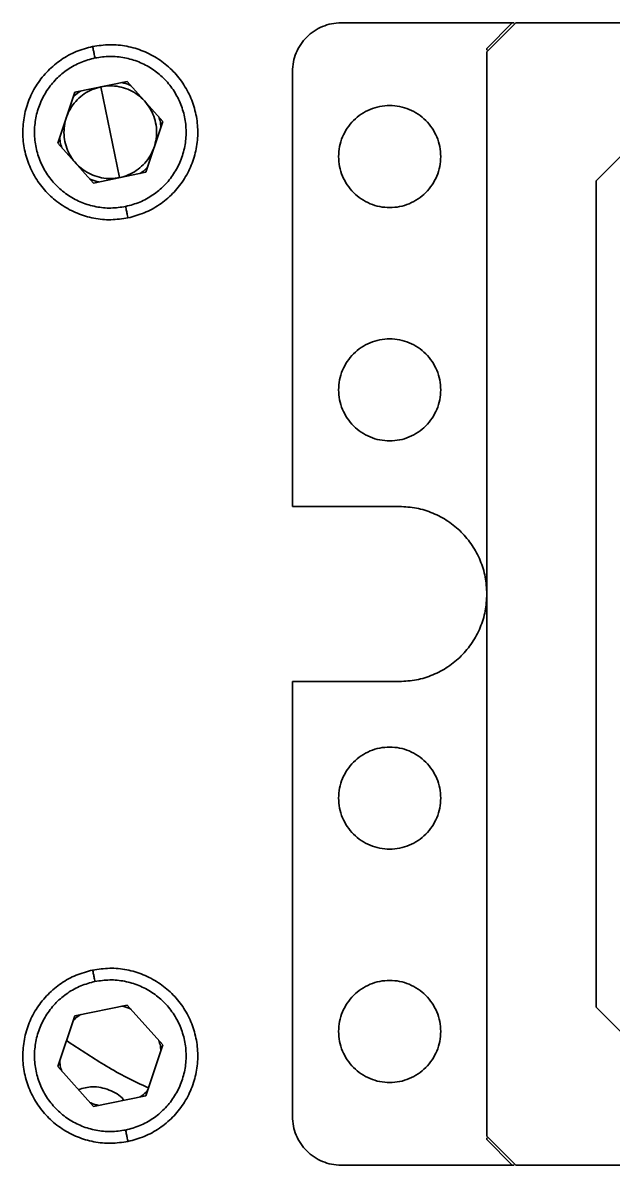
# Model space of a CAD drawing. Header units: millimetres. Extents: x -1052 to 3351, y 0 to 2015.
# Drawn here: x -367.079 to -365.281, y 1681.782 to 1685.258 of the extents above; entities that cross this region are included whole.
import ezdxf

# ---------------------------------------------------------------- set-up
doc = ezdxf.new("R2010")
doc.units = ezdxf.units.MM

msp = doc.modelspace()

# ---------------------------------------------------------------- linework, layer by layer
at = {"color": 7, "linetype": 'Continuous', "lineweight": 35}
for p, q in [((-366.1098, 1685.258), (-365.5884, 1685.258)), ((-366.1098, 1685.258), (-365.5884, 1685.258)), ((-365.5776, 1685.258), (-365.666, 1685.1696)), ((-365.666, 1685.1803), (-365.5884, 1685.258)), ((-365.5776, 1685.258), (-365.666, 1685.1696)), ((-365.666, 1685.1803), (-365.5884, 1685.258)), ((-365.5884, 1685.258), (-365.5828, 1685.258)), ((-365.5884, 1685.258), (-365.5828, 1685.258)), ((-362.2783, 1685.258), (-365.5776, 1685.258)), ((-362.2783, 1685.258), (-365.5776, 1685.258)), ((-365.666, 1685.1748), (-365.666, 1685.1803)), ((-365.666, 1685.1748), (-365.666, 1685.1803)), ((-365.666, 1685.1696), (-365.666, 1681.8703)), ((-365.666, 1685.1696), (-365.666, 1681.8703)), ((-366.9206, 1685.0468), (-366.7611, 1685.0797)), ((-366.9206, 1685.0468), (-366.7611, 1685.0797)), ((-366.7611, 1685.0797), (-366.6529, 1684.958)), ((-366.7611, 1685.0797), (-366.6529, 1684.958)), ((-366.2577, 1683.7862), (-366.2577, 1685.11)), ((-366.2577, 1683.7862), (-366.2577, 1685.11)), ((-366.9718, 1684.8923), (-366.9206, 1685.0468)), ((-366.9718, 1684.8923), (-366.9206, 1685.0468)), ((-366.8409, 1685.0632), (-366.8124, 1684.9251)), ((-366.8409, 1685.0632), (-366.8124, 1684.9251)), ((-366.6529, 1684.958), (-366.7042, 1684.8035)), ((-366.6529, 1684.958), (-366.7042, 1684.8035)), ((-366.8124, 1684.9251), (-366.7839, 1684.7871)), ((-366.8124, 1684.9251), (-366.7839, 1684.7871)), ((-365.1853, 1684.9251), (-365.3332, 1684.7772)), ((-365.1853, 1684.9251), (-365.3332, 1684.7772)), ((-366.8636, 1684.7706), (-366.9718, 1684.8923)), ((-366.8636, 1684.7706), (-366.9718, 1684.8923)), ((-366.7042, 1684.8035), (-366.8636, 1684.7706)), ((-366.7042, 1684.8035), (-366.8636, 1684.7706)), ((-365.3332, 1684.7772), (-365.3332, 1682.2626)), ((-365.3332, 1684.7772), (-365.3332, 1682.2626)), ((-365.9323, 1683.7862), (-366.2577, 1683.7862)), ((-365.9323, 1683.7862), (-366.2577, 1683.7862)), ((-366.2577, 1683.2537), (-365.9323, 1683.2537)), ((-366.2577, 1681.9298), (-366.2577, 1683.2537)), ((-366.2577, 1683.2537), (-365.9323, 1683.2537)), ((-366.2577, 1681.9298), (-366.2577, 1683.2537)), ((-366.9206, 1682.2364), (-366.7611, 1682.2692)), ((-366.9206, 1682.2364), (-366.7611, 1682.2692)), ((-366.7611, 1682.2692), (-366.6529, 1682.1476)), ((-366.7611, 1682.2692), (-366.6529, 1682.1476)), ((-365.3332, 1682.2626), (-365.1853, 1682.1147)), ((-365.3332, 1682.2626), (-365.1853, 1682.1147)), ((-366.9718, 1682.0818), (-366.9206, 1682.2364)), ((-366.9718, 1682.0818), (-366.9206, 1682.2364)), ((-366.6529, 1682.1476), (-366.7042, 1681.9931)), ((-366.6529, 1682.1476), (-366.7042, 1681.9931)), ((-366.8636, 1681.9602), (-366.9718, 1682.0818)), ((-366.8636, 1681.9602), (-366.9718, 1682.0818)), ((-366.7042, 1681.9931), (-366.8636, 1681.9602)), ((-366.7042, 1681.9931), (-366.8636, 1681.9602)), ((-365.666, 1681.8703), (-365.5776, 1681.7819)), ((-365.666, 1681.8703), (-365.5776, 1681.7819)), ((-365.666, 1681.8595), (-365.666, 1681.8651)), ((-365.666, 1681.8595), (-365.666, 1681.8651)), ((-365.5884, 1681.7819), (-365.666, 1681.8595)), ((-365.5884, 1681.7819), (-365.666, 1681.8595)), ((-365.5884, 1681.7819), (-366.1098, 1681.7819)), ((-365.5884, 1681.7819), (-366.1098, 1681.7819)), ((-365.5828, 1681.7819), (-365.5884, 1681.7819)), ((-365.5828, 1681.7819), (-365.5884, 1681.7819)), ((-365.5776, 1681.7819), (-362.2783, 1681.7819)), ((-365.5776, 1681.7819), (-362.2783, 1681.7819))]:
    msp.add_line(p, q, dxfattribs=at)
for points, knots in [([(-366.2577, 1685.11), (-366.2571, 1685.1197), (-366.256, 1685.1391), (-366.2472, 1685.167), (-366.2336, 1685.1928), (-366.215, 1685.2153), (-366.1925, 1685.2338), (-366.1667, 1685.2475), (-366.1388, 1685.2563), (-366.1194, 1685.2574), (-366.1098, 1685.258)], [0, 0, 0, 0, 1.962433, 3.92488, 5.887326, 7.849742, 9.8122, 11.774619, 13.737075, 15.699535, 15.699535, 15.699535, 15.699535]), ([(-366.2577, 1685.11), (-366.2571, 1685.1197), (-366.256, 1685.1391), (-366.2472, 1685.167), (-366.2336, 1685.1928), (-366.215, 1685.2153), (-366.1925, 1685.2338), (-366.1667, 1685.2475), (-366.1388, 1685.2563), (-366.1194, 1685.2574), (-366.1098, 1685.258)], [0, 0, 0, 0, 1.962433, 3.92488, 5.887326, 7.849742, 9.8122, 11.774619, 13.737075, 15.699535, 15.699535, 15.699535, 15.699535]), ([(-366.8662, 1685.1859), (-366.883, 1685.1814), (-366.9168, 1685.1724), (-366.9628, 1685.1468), (-367.0032, 1685.1133), (-367.0362, 1685.0724), (-367.0607, 1685.0259), (-367.0756, 1684.9756), (-367.0803, 1684.9233), (-367.0748, 1684.871), (-367.0592, 1684.8208), (-367.0341, 1684.7747), (-367.0005, 1684.7343), (-366.9597, 1684.7013), (-366.9132, 1684.6768), (-366.8628, 1684.6621), (-366.8104, 1684.6567), (-366.7759, 1684.6618), (-366.7586, 1684.6644)], [0, 0, 0, 0, 3.532624, 7.065253, 10.597916, 14.130546, 17.663174, 21.195818, 24.728454, 28.261076, 31.793708, 35.326337, 38.858958, 42.391584, 45.924238, 49.456845, 52.989482, 56.522129, 56.522129, 56.522129, 56.522129]), ([(-366.8662, 1685.1859), (-366.883, 1685.1814), (-366.9168, 1685.1724), (-366.9628, 1685.1468), (-367.0032, 1685.1133), (-367.0362, 1685.0724), (-367.0607, 1685.0259), (-367.0756, 1684.9756), (-367.0803, 1684.9233), (-367.0748, 1684.871), (-367.0592, 1684.8208), (-367.0341, 1684.7747), (-367.0005, 1684.7343), (-366.9597, 1684.7013), (-366.9132, 1684.6768), (-366.8628, 1684.6621), (-366.8104, 1684.6567), (-366.7759, 1684.6618), (-366.7586, 1684.6644)], [0, 0, 0, 0, 3.532624, 7.065253, 10.597916, 14.130546, 17.663174, 21.195818, 24.728454, 28.261076, 31.793708, 35.326337, 38.858958, 42.391584, 45.924238, 49.456845, 52.989482, 56.522129, 56.522129, 56.522129, 56.522129]), ([(-366.7586, 1684.6644), (-366.7417, 1684.6689), (-366.708, 1684.6779), (-366.662, 1684.7035), (-366.6216, 1684.737), (-366.5885, 1684.7779), (-366.5641, 1684.8244), (-366.5492, 1684.8747), (-366.5444, 1684.927), (-366.5499, 1684.9793), (-366.5655, 1685.0294), (-366.5906, 1685.0756), (-366.6242, 1685.116), (-366.6651, 1685.149), (-366.7116, 1685.1735), (-366.7619, 1685.1882), (-366.8144, 1685.1936), (-366.8489, 1685.1885), (-366.8662, 1685.1859)], [0, 0, 0, 0, 3.532632, 7.065262, 10.597925, 14.130532, 17.663159, 21.195787, 24.728429, 28.26105, 31.793711, 35.32634, 38.858961, 42.391614, 45.924229, 49.456885, 52.989525, 56.522116, 56.522116, 56.522116, 56.522116]), ([(-366.7586, 1684.6644), (-366.7417, 1684.6689), (-366.708, 1684.6779), (-366.662, 1684.7035), (-366.6216, 1684.737), (-366.5885, 1684.7779), (-366.5641, 1684.8244), (-366.5492, 1684.8747), (-366.5444, 1684.927), (-366.5499, 1684.9793), (-366.5655, 1685.0294), (-366.5906, 1685.0756), (-366.6242, 1685.116), (-366.6651, 1685.149), (-366.7116, 1685.1735), (-366.7619, 1685.1882), (-366.8144, 1685.1936), (-366.8489, 1685.1885), (-366.8662, 1685.1859)], [0, 0, 0, 0, 3.532632, 7.065262, 10.597925, 14.130532, 17.663159, 21.195787, 24.728429, 28.26105, 31.793711, 35.32634, 38.858961, 42.391614, 45.924229, 49.456885, 52.989525, 56.522116, 56.522116, 56.522116, 56.522116]), ([(-366.8662, 1685.1859), (-366.8661, 1685.1854), (-366.8658, 1685.1843), (-366.8642, 1685.1763), (-366.8618, 1685.1648), (-366.8599, 1685.1557), (-366.859, 1685.1511)], [0, 0, 0, 0, 0.599964, 1.199993, 1.8, 2.400001, 2.400001, 2.400001, 2.400001]), ([(-366.8662, 1685.1859), (-366.8661, 1685.1854), (-366.8658, 1685.1843), (-366.8642, 1685.1763), (-366.8618, 1685.1648), (-366.8599, 1685.1557), (-366.859, 1685.1511)], [0, 0, 0, 0, 0.599964, 1.199993, 1.8, 2.400001, 2.400001, 2.400001, 2.400001]), ([(-366.7658, 1684.6992), (-366.7807, 1684.6969), (-366.8107, 1684.6925), (-366.8561, 1684.6972), (-366.8997, 1684.7099), (-366.94, 1684.7311), (-366.9754, 1684.7598), (-367.0046, 1684.7948), (-367.0263, 1684.8348), (-367.0398, 1684.8782), (-367.0446, 1684.9235), (-367.0405, 1684.9688), (-367.0276, 1685.0125), (-367.0064, 1685.0528), (-366.9778, 1685.0882), (-366.9427, 1685.1172), (-366.9029, 1685.1395), (-366.8736, 1685.1472), (-366.859, 1685.1511)], [0, 0, 0, 0, 3.061614, 6.123215, 9.184831, 12.246443, 15.308037, 18.369666, 21.431297, 24.492912, 27.554529, 30.616133, 33.677741, 36.739366, 39.800984, 42.862589, 45.924233, 48.985848, 48.985848, 48.985848, 48.985848]), ([(-366.7658, 1684.6992), (-366.7807, 1684.6969), (-366.8107, 1684.6925), (-366.8561, 1684.6972), (-366.8997, 1684.7099), (-366.94, 1684.7311), (-366.9754, 1684.7598), (-367.0046, 1684.7948), (-367.0263, 1684.8348), (-367.0398, 1684.8782), (-367.0446, 1684.9235), (-367.0405, 1684.9688), (-367.0276, 1685.0125), (-367.0064, 1685.0528), (-366.9778, 1685.0882), (-366.9427, 1685.1172), (-366.9029, 1685.1395), (-366.8736, 1685.1472), (-366.859, 1685.1511)], [0, 0, 0, 0, 3.061614, 6.123215, 9.184831, 12.246443, 15.308037, 18.369666, 21.431297, 24.492912, 27.554529, 30.616133, 33.677741, 36.739366, 39.800984, 42.862589, 45.924233, 48.985848, 48.985848, 48.985848, 48.985848]), ([(-366.859, 1685.1511), (-366.844, 1685.1534), (-366.8141, 1685.1578), (-366.7687, 1685.1531), (-366.725, 1685.1404), (-366.6847, 1685.1191), (-366.6493, 1685.0905), (-366.6202, 1685.0555), (-366.5985, 1685.0155), (-366.5849, 1684.9721), (-366.5801, 1684.9268), (-366.5843, 1684.8815), (-366.5972, 1684.8378), (-366.6184, 1684.7975), (-366.647, 1684.7621), (-366.682, 1684.7331), (-366.7219, 1684.7108), (-366.7511, 1684.703), (-366.7658, 1684.6992)], [0, 0, 0, 0, 3.061614, 6.123212, 9.184829, 12.246454, 15.308049, 18.369677, 21.431282, 24.492897, 27.554508, 30.616136, 33.677744, 36.739369, 39.800964, 42.862615, 45.92422, 48.985835, 48.985835, 48.985835, 48.985835]), ([(-366.859, 1685.1511), (-366.844, 1685.1534), (-366.8141, 1685.1578), (-366.7687, 1685.1531), (-366.725, 1685.1404), (-366.6847, 1685.1191), (-366.6493, 1685.0905), (-366.6202, 1685.0555), (-366.5985, 1685.0155), (-366.5849, 1684.9721), (-366.5801, 1684.9268), (-366.5843, 1684.8815), (-366.5972, 1684.8378), (-366.6184, 1684.7975), (-366.647, 1684.7621), (-366.682, 1684.7331), (-366.7219, 1684.7108), (-366.7511, 1684.703), (-366.7658, 1684.6992)], [0, 0, 0, 0, 3.061614, 6.123212, 9.184829, 12.246454, 15.308049, 18.369677, 21.431282, 24.492897, 27.554508, 30.616136, 33.677744, 36.739369, 39.800964, 42.862615, 45.92422, 48.985835, 48.985835, 48.985835, 48.985835]), ([(-366.7839, 1684.7871), (-366.793, 1684.7857), (-366.8113, 1684.783), (-366.8391, 1684.7858), (-366.8658, 1684.7936), (-366.8904, 1684.8066), (-366.912, 1684.8241), (-366.9298, 1684.8455), (-366.9431, 1684.8699), (-366.9514, 1684.8965), (-366.9543, 1684.9241), (-366.9518, 1684.9518), (-366.9439, 1684.9785), (-366.9309, 1685.0031), (-366.9134, 1685.0248), (-366.892, 1685.0425), (-366.8677, 1685.0561), (-366.8498, 1685.0609), (-366.8409, 1685.0632)], [0, 0, 0, 0, 1.87082, 3.741609, 5.612482, 7.483267, 9.354121, 11.22495, 13.095749, 14.966598, 16.837415, 18.708231, 20.579055, 22.449853, 24.320683, 26.191531, 28.062345, 29.933204, 29.933204, 29.933204, 29.933204]), ([(-366.7839, 1684.7871), (-366.793, 1684.7857), (-366.8113, 1684.783), (-366.8391, 1684.7858), (-366.8658, 1684.7936), (-366.8904, 1684.8066), (-366.912, 1684.8241), (-366.9298, 1684.8455), (-366.9431, 1684.8699), (-366.9514, 1684.8965), (-366.9543, 1684.9241), (-366.9518, 1684.9518), (-366.9439, 1684.9785), (-366.9309, 1685.0031), (-366.9134, 1685.0248), (-366.892, 1685.0425), (-366.8677, 1685.0561), (-366.8498, 1685.0609), (-366.8409, 1685.0632)], [0, 0, 0, 0, 1.87082, 3.741609, 5.612482, 7.483267, 9.354121, 11.22495, 13.095749, 14.966598, 16.837415, 18.708231, 20.579055, 22.449853, 24.320683, 26.191531, 28.062345, 29.933204, 29.933204, 29.933204, 29.933204]), ([(-366.9035, 1685.0503), (-366.9102, 1685.0457), (-366.9185, 1685.0398), (-366.9248, 1685.0318), (-366.9261, 1685.0302)], [0, 0, 0, 0, 1.638249, 2.052503, 2.052503, 2.052503, 2.052503]), ([(-366.9035, 1685.0503), (-366.9102, 1685.0457), (-366.9185, 1685.0398), (-366.9248, 1685.0318), (-366.9261, 1685.0302)], [0, 0, 0, 0, 1.638249, 2.052503, 2.052503, 2.052503, 2.052503]), ([(-366.8409, 1685.0632), (-366.8317, 1685.0646), (-366.8134, 1685.0673), (-366.7857, 1685.0645), (-366.759, 1685.0567), (-366.7344, 1685.0437), (-366.7127, 1685.0262), (-366.6949, 1685.0048), (-366.6817, 1684.9804), (-366.6734, 1684.9538), (-366.6705, 1684.9262), (-366.673, 1684.8984), (-366.6809, 1684.8718), (-366.6938, 1684.8471), (-366.7113, 1684.8255), (-366.7327, 1684.8078), (-366.7571, 1684.7942), (-366.775, 1684.7894), (-366.7839, 1684.7871)], [0, 0, 0, 0, 1.870823, 3.741615, 5.612422, 7.483274, 9.354081, 11.224926, 13.095751, 14.966553, 16.837377, 18.708198, 20.579034, 22.44986, 24.32069, 26.191473, 28.062339, 29.93315, 29.93315, 29.93315, 29.93315]), ([(-366.8409, 1685.0632), (-366.8317, 1685.0646), (-366.8134, 1685.0673), (-366.7857, 1685.0645), (-366.759, 1685.0567), (-366.7344, 1685.0437), (-366.7127, 1685.0262), (-366.6949, 1685.0048), (-366.6817, 1684.9804), (-366.6734, 1684.9538), (-366.6705, 1684.9262), (-366.673, 1684.8984), (-366.6809, 1684.8718), (-366.6938, 1684.8471), (-366.7113, 1684.8255), (-366.7327, 1684.8078), (-366.7571, 1684.7942), (-366.775, 1684.7894), (-366.7839, 1684.7871)], [0, 0, 0, 0, 1.870823, 3.741615, 5.612422, 7.483274, 9.354081, 11.224926, 13.095751, 14.966553, 16.837377, 18.708198, 20.579034, 22.44986, 24.32069, 26.191473, 28.062339, 29.93315, 29.93315, 29.93315, 29.93315]), ([(-366.7498, 1685.067), (-366.7509, 1685.0675), (-366.7595, 1685.0723), (-366.7693, 1685.0744), (-366.7779, 1685.0762)], [0, 0, 0, 0, 0.239684, 2.009114, 2.009114, 2.009114, 2.009114]), ([(-366.7498, 1685.067), (-366.7509, 1685.0675), (-366.7595, 1685.0723), (-366.7693, 1685.0744), (-366.7779, 1685.0762)], [0, 0, 0, 0, 0.239684, 2.009114, 2.009114, 2.009114, 2.009114]), ([(-365.8065, 1684.8512), (-365.8071, 1684.8614), (-365.8083, 1684.8817), (-365.8175, 1684.911), (-365.8319, 1684.938), (-365.8513, 1684.9617), (-365.875, 1684.9812), (-365.902, 1684.9956), (-365.9314, 1685.0045), (-365.9618, 1685.0075), (-365.9923, 1685.0045), (-366.0217, 1684.9956), (-366.0487, 1684.9812), (-366.0724, 1684.9617), (-366.0918, 1684.938), (-366.1062, 1684.911), (-366.1154, 1684.8817), (-366.1166, 1684.8614), (-366.1172, 1684.8512)], [0, 0, 0, 0, 2.060718, 4.121408, 6.182091, 8.242809, 10.303527, 12.364236, 14.424907, 16.485654, 18.546342, 20.60707, 22.667727, 24.728445, 26.789162, 28.849846, 30.910553, 32.971265, 32.971265, 32.971265, 32.971265]), ([(-365.8065, 1684.8512), (-365.8071, 1684.8614), (-365.8083, 1684.8817), (-365.8175, 1684.911), (-365.8319, 1684.938), (-365.8513, 1684.9617), (-365.875, 1684.9812), (-365.902, 1684.9956), (-365.9314, 1685.0045), (-365.9618, 1685.0075), (-365.9923, 1685.0045), (-366.0217, 1684.9956), (-366.0487, 1684.9812), (-366.0724, 1684.9617), (-366.0918, 1684.938), (-366.1062, 1684.911), (-366.1154, 1684.8817), (-366.1166, 1684.8614), (-366.1172, 1684.8512)], [0, 0, 0, 0, 2.060718, 4.121408, 6.182091, 8.242809, 10.303527, 12.364236, 14.424907, 16.485654, 18.546342, 20.60707, 22.667727, 24.728445, 26.789162, 28.849846, 30.910553, 32.971265, 32.971265, 32.971265, 32.971265]), ([(-366.6586, 1684.9409), (-366.6589, 1684.9458), (-366.6594, 1684.9563), (-366.663, 1684.9662), (-366.6649, 1684.9715)], [0, 0, 0, 0, 0.990917, 2.128852, 2.128852, 2.128852, 2.128852]), ([(-366.6586, 1684.9409), (-366.6589, 1684.9458), (-366.6594, 1684.9563), (-366.663, 1684.9662), (-366.6649, 1684.9715)], [0, 0, 0, 0, 0.990917, 2.128852, 2.128852, 2.128852, 2.128852]), ([(-366.9661, 1684.9094), (-366.9659, 1684.9045), (-366.9653, 1684.894), (-366.9617, 1684.8841), (-366.9598, 1684.8788)], [0, 0, 0, 0, 0.990882, 2.128864, 2.128864, 2.128864, 2.128864]), ([(-366.9661, 1684.9094), (-366.9659, 1684.9045), (-366.9653, 1684.894), (-366.9617, 1684.8841), (-366.9598, 1684.8788)], [0, 0, 0, 0, 0.990882, 2.128864, 2.128864, 2.128864, 2.128864]), ([(-366.1172, 1684.8512), (-366.1166, 1684.841), (-366.1154, 1684.8207), (-366.1062, 1684.7914), (-366.0918, 1684.7643), (-366.0724, 1684.7407), (-366.0487, 1684.7212), (-366.0217, 1684.7068), (-365.9923, 1684.6979), (-365.9618, 1684.6949), (-365.9314, 1684.6979), (-365.902, 1684.7068), (-365.875, 1684.7212), (-365.8513, 1684.7407), (-365.8319, 1684.7643), (-365.8175, 1684.7914), (-365.8083, 1684.8207), (-365.8071, 1684.841), (-365.8065, 1684.8512)], [0, 0, 0, 0, 2.060682, 4.121418, 6.182102, 8.242819, 10.303537, 12.364194, 14.424922, 16.48561, 18.546357, 20.607028, 22.667737, 24.728455, 26.789173, 28.849856, 30.910575, 32.971263, 32.971263, 32.971263, 32.971263]), ([(-366.1172, 1684.8512), (-366.1166, 1684.841), (-366.1154, 1684.8207), (-366.1062, 1684.7914), (-366.0918, 1684.7643), (-366.0724, 1684.7407), (-366.0487, 1684.7212), (-366.0217, 1684.7068), (-365.9923, 1684.6979), (-365.9618, 1684.6949), (-365.9314, 1684.6979), (-365.902, 1684.7068), (-365.875, 1684.7212), (-365.8513, 1684.7407), (-365.8319, 1684.7643), (-365.8175, 1684.7914), (-365.8083, 1684.8207), (-365.8071, 1684.841), (-365.8065, 1684.8512)], [0, 0, 0, 0, 2.060682, 4.121418, 6.182102, 8.242819, 10.303537, 12.364194, 14.424922, 16.48561, 18.546357, 20.607028, 22.667737, 24.728455, 26.789173, 28.849856, 30.910575, 32.971263, 32.971263, 32.971263, 32.971263]), ([(-366.7213, 1684.8), (-366.7146, 1684.8046), (-366.7062, 1684.8105), (-366.6999, 1684.8184), (-366.6987, 1684.8201)], [0, 0, 0, 0, 1.638297, 2.052574, 2.052574, 2.052574, 2.052574]), ([(-366.7213, 1684.8), (-366.7146, 1684.8046), (-366.7062, 1684.8105), (-366.6999, 1684.8184), (-366.6987, 1684.8201)], [0, 0, 0, 0, 1.638297, 2.052574, 2.052574, 2.052574, 2.052574]), ([(-366.8749, 1684.7833), (-366.8739, 1684.7828), (-366.8652, 1684.778), (-366.8554, 1684.7759), (-366.8468, 1684.7741)], [0, 0, 0, 0, 0.239669, 2.009104, 2.009104, 2.009104, 2.009104]), ([(-366.8749, 1684.7833), (-366.8739, 1684.7828), (-366.8652, 1684.778), (-366.8554, 1684.7759), (-366.8468, 1684.7741)], [0, 0, 0, 0, 0.239669, 2.009104, 2.009104, 2.009104, 2.009104]), ([(-366.7658, 1684.6992), (-366.7648, 1684.6946), (-366.7629, 1684.6855), (-366.7606, 1684.674), (-366.7589, 1684.666), (-366.7587, 1684.6649), (-366.7586, 1684.6644)], [0, 0, 0, 0, 0.600005, 1.199993, 1.80003, 2.400001, 2.400001, 2.400001, 2.400001]), ([(-366.7658, 1684.6992), (-366.7648, 1684.6946), (-366.7629, 1684.6855), (-366.7606, 1684.674), (-366.7589, 1684.666), (-366.7587, 1684.6649), (-366.7586, 1684.6644)], [0, 0, 0, 0, 0.600005, 1.199993, 1.80003, 2.400001, 2.400001, 2.400001, 2.400001]), ([(-365.8065, 1684.1412), (-365.8071, 1684.1513), (-365.8083, 1684.1717), (-365.8175, 1684.201), (-365.8319, 1684.228), (-365.8513, 1684.2517), (-365.875, 1684.2712), (-365.902, 1684.2856), (-365.9314, 1684.2945), (-365.9618, 1684.2975), (-365.9923, 1684.2945), (-366.0217, 1684.2856), (-366.0487, 1684.2712), (-366.0724, 1684.2517), (-366.0918, 1684.228), (-366.1062, 1684.201), (-366.1154, 1684.1717), (-366.1166, 1684.1513), (-366.1172, 1684.1412)], [0, 0, 0, 0, 2.060718, 4.121408, 6.182118, 8.242812, 10.30353, 12.36424, 14.42491, 16.485657, 18.546345, 20.607073, 22.66773, 24.728448, 26.789143, 28.849852, 30.91056, 32.971272, 32.971272, 32.971272, 32.971272]), ([(-365.8065, 1684.1412), (-365.8071, 1684.1513), (-365.8083, 1684.1717), (-365.8175, 1684.201), (-365.8319, 1684.228), (-365.8513, 1684.2517), (-365.875, 1684.2712), (-365.902, 1684.2856), (-365.9314, 1684.2945), (-365.9618, 1684.2975), (-365.9923, 1684.2945), (-366.0217, 1684.2856), (-366.0487, 1684.2712), (-366.0724, 1684.2517), (-366.0918, 1684.228), (-366.1062, 1684.201), (-366.1154, 1684.1717), (-366.1166, 1684.1513), (-366.1172, 1684.1412)], [0, 0, 0, 0, 2.060718, 4.121408, 6.182118, 8.242812, 10.30353, 12.36424, 14.42491, 16.485657, 18.546345, 20.607073, 22.66773, 24.728448, 26.789143, 28.849852, 30.91056, 32.971272, 32.971272, 32.971272, 32.971272]), ([(-366.1172, 1684.1412), (-366.1166, 1684.131), (-366.1154, 1684.1107), (-366.1062, 1684.0814), (-366.0918, 1684.0543), (-366.0724, 1684.0306), (-366.0487, 1684.0112), (-366.0217, 1683.9968), (-365.9923, 1683.9879), (-365.9618, 1683.9849), (-365.9314, 1683.9879), (-365.902, 1683.9968), (-365.875, 1684.0112), (-365.8513, 1684.0306), (-365.8319, 1684.0543), (-365.8175, 1684.0814), (-365.8083, 1684.1107), (-365.8071, 1684.131), (-365.8065, 1684.1412)], [0, 0, 0, 0, 2.060682, 4.12139, 6.182099, 8.242817, 10.303516, 12.364173, 14.424901, 16.485588, 18.546336, 20.607006, 22.667716, 24.728415, 26.789133, 28.849842, 30.910532, 32.97122, 32.97122, 32.97122, 32.97122]), ([(-366.1172, 1684.1412), (-366.1166, 1684.131), (-366.1154, 1684.1107), (-366.1062, 1684.0814), (-366.0918, 1684.0543), (-366.0724, 1684.0306), (-366.0487, 1684.0112), (-366.0217, 1683.9968), (-365.9923, 1683.9879), (-365.9618, 1683.9849), (-365.9314, 1683.9879), (-365.902, 1683.9968), (-365.875, 1684.0112), (-365.8513, 1684.0306), (-365.8319, 1684.0543), (-365.8175, 1684.0814), (-365.8083, 1684.1107), (-365.8071, 1684.131), (-365.8065, 1684.1412)], [0, 0, 0, 0, 2.060682, 4.12139, 6.182099, 8.242817, 10.303516, 12.364173, 14.424901, 16.485588, 18.546336, 20.607006, 22.667716, 24.728415, 26.789133, 28.849842, 30.910532, 32.97122, 32.97122, 32.97122, 32.97122]), ([(-365.666, 1683.5199), (-365.667, 1683.5374), (-365.669, 1683.5722), (-365.6848, 1683.6225), (-365.7094, 1683.6688), (-365.7428, 1683.7094), (-365.7834, 1683.7428), (-365.8297, 1683.7674), (-365.88, 1683.7832), (-365.9148, 1683.7852), (-365.9323, 1683.7862)], [0, 0, 0, 0, 3.532414, 7.064803, 10.597204, 14.129593, 17.662024, 21.194425, 24.726814, 28.259195, 28.259195, 28.259195, 28.259195]), ([(-365.666, 1683.5199), (-365.667, 1683.5374), (-365.669, 1683.5722), (-365.6848, 1683.6225), (-365.7094, 1683.6688), (-365.7428, 1683.7094), (-365.7834, 1683.7428), (-365.8297, 1683.7674), (-365.88, 1683.7832), (-365.9148, 1683.7852), (-365.9323, 1683.7862)], [0, 0, 0, 0, 3.532414, 7.064803, 10.597204, 14.129593, 17.662024, 21.194425, 24.726814, 28.259195, 28.259195, 28.259195, 28.259195]), ([(-365.9323, 1683.2537), (-365.9148, 1683.2547), (-365.88, 1683.2566), (-365.8297, 1683.2725), (-365.7834, 1683.2971), (-365.7428, 1683.3305), (-365.7094, 1683.371), (-365.6848, 1683.4174), (-365.669, 1683.4676), (-365.667, 1683.5025), (-365.666, 1683.5199)], [0, 0, 0, 0, 3.532382, 7.064771, 10.597172, 14.129593, 17.661981, 21.194383, 24.726786, 28.259185, 28.259185, 28.259185, 28.259185]), ([(-365.9323, 1683.2537), (-365.9148, 1683.2547), (-365.88, 1683.2566), (-365.8297, 1683.2725), (-365.7834, 1683.2971), (-365.7428, 1683.3305), (-365.7094, 1683.371), (-365.6848, 1683.4174), (-365.669, 1683.4676), (-365.667, 1683.5025), (-365.666, 1683.5199)], [0, 0, 0, 0, 3.532382, 7.064771, 10.597172, 14.129593, 17.661981, 21.194383, 24.726786, 28.259185, 28.259185, 28.259185, 28.259185]), ([(-365.8065, 1682.8987), (-365.8071, 1682.9088), (-365.8083, 1682.9292), (-365.8175, 1682.9585), (-365.8319, 1682.9855), (-365.8513, 1683.0092), (-365.875, 1683.0286), (-365.902, 1683.0431), (-365.9314, 1683.052), (-365.9618, 1683.055), (-365.9923, 1683.052), (-366.0217, 1683.0431), (-366.0487, 1683.0286), (-366.0724, 1683.0092), (-366.0918, 1682.9855), (-366.1062, 1682.9585), (-366.1154, 1682.9292), (-366.1166, 1682.9088), (-366.1172, 1682.8987)], [0, 0, 0, 0, 2.060703, 4.121393, 6.182103, 8.242809, 10.303517, 12.364227, 14.424902, 16.485648, 18.546334, 20.607066, 22.667723, 24.728431, 26.789138, 28.849847, 30.910555, 32.971252, 32.971252, 32.971252, 32.971252]), ([(-365.8065, 1682.8987), (-365.8071, 1682.9088), (-365.8083, 1682.9292), (-365.8175, 1682.9585), (-365.8319, 1682.9855), (-365.8513, 1683.0092), (-365.875, 1683.0286), (-365.902, 1683.0431), (-365.9314, 1683.052), (-365.9618, 1683.055), (-365.9923, 1683.052), (-366.0217, 1683.0431), (-366.0487, 1683.0286), (-366.0724, 1683.0092), (-366.0918, 1682.9855), (-366.1062, 1682.9585), (-366.1154, 1682.9292), (-366.1166, 1682.9088), (-366.1172, 1682.8987)], [0, 0, 0, 0, 2.060703, 4.121393, 6.182103, 8.242809, 10.303517, 12.364227, 14.424902, 16.485648, 18.546334, 20.607066, 22.667723, 24.728431, 26.789138, 28.849847, 30.910555, 32.971252, 32.971252, 32.971252, 32.971252]), ([(-366.1172, 1682.8987), (-366.1166, 1682.8885), (-366.1154, 1682.8682), (-366.1062, 1682.8388), (-366.0918, 1682.8118), (-366.0724, 1682.7881), (-366.0487, 1682.7687), (-366.0217, 1682.7543), (-365.9923, 1682.7454), (-365.9618, 1682.7424), (-365.9314, 1682.7454), (-365.902, 1682.7543), (-365.875, 1682.7687), (-365.8513, 1682.7881), (-365.8319, 1682.8118), (-365.8175, 1682.8388), (-365.8083, 1682.8682), (-365.8071, 1682.8885), (-365.8065, 1682.8987)], [0, 0, 0, 0, 2.060697, 4.121405, 6.182114, 8.24282, 10.303529, 12.364186, 14.424918, 16.485604, 18.54635, 20.607025, 22.667734, 24.728443, 26.789149, 28.849858, 30.910549, 32.971252, 32.971252, 32.971252, 32.971252]), ([(-366.1172, 1682.8987), (-366.1166, 1682.8885), (-366.1154, 1682.8682), (-366.1062, 1682.8388), (-366.0918, 1682.8118), (-366.0724, 1682.7881), (-366.0487, 1682.7687), (-366.0217, 1682.7543), (-365.9923, 1682.7454), (-365.9618, 1682.7424), (-365.9314, 1682.7454), (-365.902, 1682.7543), (-365.875, 1682.7687), (-365.8513, 1682.7881), (-365.8319, 1682.8118), (-365.8175, 1682.8388), (-365.8083, 1682.8682), (-365.8071, 1682.8885), (-365.8065, 1682.8987)], [0, 0, 0, 0, 2.060697, 4.121405, 6.182114, 8.24282, 10.303529, 12.364186, 14.424918, 16.485604, 18.54635, 20.607025, 22.667734, 24.728443, 26.789149, 28.849858, 30.910549, 32.971252, 32.971252, 32.971252, 32.971252]), ([(-366.8662, 1682.3755), (-366.883, 1682.371), (-366.9168, 1682.362), (-366.9628, 1682.3363), (-367.0032, 1682.3029), (-367.0362, 1682.262), (-367.0607, 1682.2155), (-367.0756, 1682.1651), (-367.0803, 1682.1128), (-367.0748, 1682.0606), (-367.0592, 1682.0104), (-367.0341, 1681.9643), (-367.0005, 1681.9239), (-366.9597, 1681.8909), (-366.9132, 1681.8664), (-366.8628, 1681.8516), (-366.8104, 1681.8463), (-366.7759, 1681.8514), (-366.7586, 1681.8539)], [0, 0, 0, 0, 3.532628, 7.065257, 10.59792, 14.130539, 17.663167, 21.195811, 24.728432, 28.261068, 31.793715, 35.326344, 38.858965, 42.391582, 45.924243, 49.456846, 52.989484, 56.522133, 56.522133, 56.522133, 56.522133]), ([(-366.8662, 1682.3755), (-366.883, 1682.371), (-366.9168, 1682.362), (-366.9628, 1682.3363), (-367.0032, 1682.3029), (-367.0362, 1682.262), (-367.0607, 1682.2155), (-367.0756, 1682.1651), (-367.0803, 1682.1128), (-367.0748, 1682.0606), (-367.0592, 1682.0104), (-367.0341, 1681.9643), (-367.0005, 1681.9239), (-366.9597, 1681.8909), (-366.9132, 1681.8664), (-366.8628, 1681.8516), (-366.8104, 1681.8463), (-366.7759, 1681.8514), (-366.7586, 1681.8539)], [0, 0, 0, 0, 3.532628, 7.065257, 10.59792, 14.130539, 17.663167, 21.195811, 24.728432, 28.261068, 31.793715, 35.326344, 38.858965, 42.391582, 45.924243, 49.456846, 52.989484, 56.522133, 56.522133, 56.522133, 56.522133]), ([(-366.7586, 1681.8539), (-366.7417, 1681.8584), (-366.708, 1681.8674), (-366.662, 1681.8931), (-366.6216, 1681.9265), (-366.5885, 1681.9674), (-366.5641, 1682.0139), (-366.5492, 1682.0643), (-366.5444, 1682.1166), (-366.5499, 1682.1688), (-366.5655, 1682.219), (-366.5906, 1682.2652), (-366.6242, 1682.3055), (-366.6651, 1682.3386), (-366.7116, 1682.363), (-366.7619, 1682.3778), (-366.8144, 1682.3831), (-366.8489, 1682.378), (-366.8662, 1682.3755)], [0, 0, 0, 0, 3.532628, 7.065257, 10.59792, 14.130539, 17.663167, 21.195794, 24.728436, 28.261072, 31.793704, 35.326347, 38.858956, 42.391619, 45.924227, 49.456892, 52.989528, 56.522118, 56.522118, 56.522118, 56.522118]), ([(-366.7586, 1681.8539), (-366.7417, 1681.8584), (-366.708, 1681.8674), (-366.662, 1681.8931), (-366.6216, 1681.9265), (-366.5885, 1681.9674), (-366.5641, 1682.0139), (-366.5492, 1682.0643), (-366.5444, 1682.1166), (-366.5499, 1682.1688), (-366.5655, 1682.219), (-366.5906, 1682.2652), (-366.6242, 1682.3055), (-366.6651, 1682.3386), (-366.7116, 1682.363), (-366.7619, 1682.3778), (-366.8144, 1682.3831), (-366.8489, 1682.378), (-366.8662, 1682.3755)], [0, 0, 0, 0, 3.532628, 7.065257, 10.59792, 14.130539, 17.663167, 21.195794, 24.728436, 28.261072, 31.793704, 35.326347, 38.858956, 42.391619, 45.924227, 49.456892, 52.989528, 56.522118, 56.522118, 56.522118, 56.522118]), ([(-366.8662, 1682.3755), (-366.8661, 1682.3749), (-366.8658, 1682.3739), (-366.8642, 1682.3659), (-366.8618, 1682.3544), (-366.8599, 1682.3453), (-366.859, 1682.3407)], [0, 0, 0, 0, 0.599967, 1.199998, 1.79999, 2.400001, 2.400001, 2.400001, 2.400001]), ([(-366.8662, 1682.3755), (-366.8661, 1682.3749), (-366.8658, 1682.3739), (-366.8642, 1682.3659), (-366.8618, 1682.3544), (-366.8599, 1682.3453), (-366.859, 1682.3407)], [0, 0, 0, 0, 0.599967, 1.199998, 1.79999, 2.400001, 2.400001, 2.400001, 2.400001]), ([(-366.7658, 1681.8887), (-366.7807, 1681.8865), (-366.8107, 1681.8821), (-366.8561, 1681.8867), (-366.8997, 1681.8995), (-366.94, 1681.9207), (-366.9754, 1681.9493), (-367.0046, 1681.9843), (-367.0263, 1682.0243), (-367.0398, 1682.0678), (-367.0446, 1682.1131), (-367.0405, 1682.1584), (-367.0276, 1682.2021), (-367.0064, 1682.2423), (-366.9778, 1682.2778), (-366.9427, 1682.3068), (-366.9029, 1682.329), (-366.8736, 1682.3368), (-366.859, 1682.3407)], [0, 0, 0, 0, 3.061614, 6.123214, 9.18483, 12.246448, 15.308052, 18.369669, 21.431288, 24.492903, 27.55452, 30.616138, 33.677746, 36.739371, 39.800978, 42.862583, 45.924234, 48.985849, 48.985849, 48.985849, 48.985849]), ([(-366.7658, 1681.8887), (-366.7807, 1681.8865), (-366.8107, 1681.8821), (-366.8561, 1681.8867), (-366.8997, 1681.8995), (-366.94, 1681.9207), (-366.9754, 1681.9493), (-367.0046, 1681.9843), (-367.0263, 1682.0243), (-367.0398, 1682.0678), (-367.0446, 1682.1131), (-367.0405, 1682.1584), (-367.0276, 1682.2021), (-367.0064, 1682.2423), (-366.9778, 1682.2778), (-366.9427, 1682.3068), (-366.9029, 1682.329), (-366.8736, 1682.3368), (-366.859, 1682.3407)], [0, 0, 0, 0, 3.061614, 6.123214, 9.18483, 12.246448, 15.308052, 18.369669, 21.431288, 24.492903, 27.55452, 30.616138, 33.677746, 36.739371, 39.800978, 42.862583, 45.924234, 48.985849, 48.985849, 48.985849, 48.985849]), ([(-366.859, 1682.3407), (-366.844, 1682.3429), (-366.8141, 1682.3473), (-366.7687, 1682.3427), (-366.725, 1682.3299), (-366.6847, 1682.3087), (-366.6493, 1682.2801), (-366.6202, 1682.2451), (-366.5985, 1682.2051), (-366.5849, 1682.1616), (-366.5801, 1682.1163), (-366.5843, 1682.071), (-366.5972, 1682.0273), (-366.6184, 1681.9871), (-366.647, 1681.9516), (-366.682, 1681.9226), (-366.7219, 1681.9004), (-366.7511, 1681.8926), (-366.7658, 1681.8887)], [0, 0, 0, 0, 3.061614, 6.123214, 9.18483, 12.246448, 15.308043, 18.369671, 21.43129, 24.492905, 27.554515, 30.616129, 33.677736, 36.739348, 39.800966, 42.862618, 45.924216, 48.985831, 48.985831, 48.985831, 48.985831]), ([(-366.859, 1682.3407), (-366.844, 1682.3429), (-366.8141, 1682.3473), (-366.7687, 1682.3427), (-366.725, 1682.3299), (-366.6847, 1682.3087), (-366.6493, 1682.2801), (-366.6202, 1682.2451), (-366.5985, 1682.2051), (-366.5849, 1682.1616), (-366.5801, 1682.1163), (-366.5843, 1682.071), (-366.5972, 1682.0273), (-366.6184, 1681.9871), (-366.647, 1681.9516), (-366.682, 1681.9226), (-366.7219, 1681.9004), (-366.7511, 1681.8926), (-366.7658, 1681.8887)], [0, 0, 0, 0, 3.061614, 6.123214, 9.18483, 12.246448, 15.308043, 18.369671, 21.43129, 24.492905, 27.554515, 30.616129, 33.677736, 36.739348, 39.800966, 42.862618, 45.924216, 48.985831, 48.985831, 48.985831, 48.985831]), ([(-365.8065, 1682.1887), (-365.8071, 1682.1988), (-365.8083, 1682.2192), (-365.8175, 1682.2485), (-365.8319, 1682.2755), (-365.8513, 1682.2992), (-365.875, 1682.3186), (-365.902, 1682.3331), (-365.9314, 1682.342), (-365.9618, 1682.345), (-365.9923, 1682.342), (-366.0217, 1682.3331), (-366.0487, 1682.3186), (-366.0724, 1682.2992), (-366.0918, 1682.2755), (-366.1062, 1682.2485), (-366.1154, 1682.2192), (-366.1166, 1682.1988), (-366.1172, 1682.1887)], [0, 0, 0, 0, 2.060703, 4.121393, 6.18209, 8.242796, 10.303514, 12.364223, 14.424894, 16.485641, 18.546329, 20.607057, 22.667713, 24.728431, 26.789138, 28.849834, 30.910542, 32.971239, 32.971239, 32.971239, 32.971239]), ([(-365.8065, 1682.1887), (-365.8071, 1682.1988), (-365.8083, 1682.2192), (-365.8175, 1682.2485), (-365.8319, 1682.2755), (-365.8513, 1682.2992), (-365.875, 1682.3186), (-365.902, 1682.3331), (-365.9314, 1682.342), (-365.9618, 1682.345), (-365.9923, 1682.342), (-366.0217, 1682.3331), (-366.0487, 1682.3186), (-366.0724, 1682.2992), (-366.0918, 1682.2755), (-366.1062, 1682.2485), (-366.1154, 1682.2192), (-366.1166, 1682.1988), (-366.1172, 1682.1887)], [0, 0, 0, 0, 2.060703, 4.121393, 6.18209, 8.242796, 10.303514, 12.364223, 14.424894, 16.485641, 18.546329, 20.607057, 22.667713, 24.728431, 26.789138, 28.849834, 30.910542, 32.971239, 32.971239, 32.971239, 32.971239]), ([(-366.7498, 1682.2565), (-366.7509, 1682.2571), (-366.7595, 1682.2619), (-366.7693, 1682.2639), (-366.7779, 1682.2658)], [0, 0, 0, 0, 0.239684, 2.009118, 2.009118, 2.009118, 2.009118]), ([(-366.7498, 1682.2565), (-366.7509, 1682.2571), (-366.7595, 1682.2619), (-366.7693, 1682.2639), (-366.7779, 1682.2658)], [0, 0, 0, 0, 0.239684, 2.009118, 2.009118, 2.009118, 2.009118]), ([(-366.9035, 1682.2399), (-366.9102, 1682.2352), (-366.9185, 1682.2294), (-366.9248, 1682.2214), (-366.9261, 1682.2198)], [0, 0, 0, 0, 1.638259, 2.052524, 2.052524, 2.052524, 2.052524]), ([(-366.9035, 1682.2399), (-366.9102, 1682.2352), (-366.9185, 1682.2294), (-366.9248, 1682.2214), (-366.9261, 1682.2198)], [0, 0, 0, 0, 1.638259, 2.052524, 2.052524, 2.052524, 2.052524]), ([(-366.9456, 1682.1608), (-366.908, 1682.136), (-366.8307, 1682.0851), (-366.7462, 1682.0385), (-366.6992, 1682.0189), (-366.696, 1682.0175)], [0, 0, 0, 0, 9.150833, 18.790209, 19.485748, 19.485748, 19.485748, 19.485748]), ([(-366.9456, 1682.1608), (-366.908, 1682.136), (-366.8307, 1682.0851), (-366.7462, 1682.0385), (-366.6992, 1682.0189), (-366.696, 1682.0175)], [0, 0, 0, 0, 9.150833, 18.790209, 19.485748, 19.485748, 19.485748, 19.485748]), ([(-366.6586, 1682.1304), (-366.6589, 1682.1353), (-366.6594, 1682.1459), (-366.663, 1682.1558), (-366.6649, 1682.1611)], [0, 0, 0, 0, 0.990902, 2.128852, 2.128852, 2.128852, 2.128852]), ([(-366.6586, 1682.1304), (-366.6589, 1682.1353), (-366.6594, 1682.1459), (-366.663, 1682.1558), (-366.6649, 1682.1611)], [0, 0, 0, 0, 0.990902, 2.128852, 2.128852, 2.128852, 2.128852]), ([(-366.1172, 1682.1887), (-366.1166, 1682.1785), (-366.1154, 1682.1582), (-366.1062, 1682.1288), (-366.0918, 1682.1018), (-366.0724, 1682.0781), (-366.0487, 1682.0587), (-366.0217, 1682.0442), (-365.9923, 1682.0353), (-365.9618, 1682.0323), (-365.9314, 1682.0353), (-365.902, 1682.0442), (-365.875, 1682.0587), (-365.8513, 1682.0781), (-365.8319, 1682.1018), (-365.8175, 1682.1288), (-365.8083, 1682.1582), (-365.8071, 1682.1785), (-365.8065, 1682.1887)], [0, 0, 0, 0, 2.060712, 4.12142, 6.182116, 8.242822, 10.30354, 12.364197, 14.424924, 16.485612, 18.54636, 20.60703, 22.66774, 24.728458, 26.789164, 28.84986, 30.910551, 32.971268, 32.971268, 32.971268, 32.971268]), ([(-366.1172, 1682.1887), (-366.1166, 1682.1785), (-366.1154, 1682.1582), (-366.1062, 1682.1288), (-366.0918, 1682.1018), (-366.0724, 1682.0781), (-366.0487, 1682.0587), (-366.0217, 1682.0442), (-365.9923, 1682.0353), (-365.9618, 1682.0323), (-365.9314, 1682.0353), (-365.902, 1682.0442), (-365.875, 1682.0587), (-365.8513, 1682.0781), (-365.8319, 1682.1018), (-365.8175, 1682.1288), (-365.8083, 1682.1582), (-365.8071, 1682.1785), (-365.8065, 1682.1887)], [0, 0, 0, 0, 2.060712, 4.12142, 6.182116, 8.242822, 10.30354, 12.364197, 14.424924, 16.485612, 18.54636, 20.60703, 22.66774, 24.728458, 26.789164, 28.84986, 30.910551, 32.971268, 32.971268, 32.971268, 32.971268]), ([(-366.9661, 1682.099), (-366.9659, 1682.0941), (-366.9653, 1682.0835), (-366.9617, 1682.0736), (-366.9598, 1682.0683)], [0, 0, 0, 0, 0.990911, 2.128865, 2.128865, 2.128865, 2.128865]), ([(-366.9661, 1682.099), (-366.9659, 1682.0941), (-366.9653, 1682.0835), (-366.9617, 1682.0736), (-366.9598, 1682.0683)], [0, 0, 0, 0, 0.990911, 2.128865, 2.128865, 2.128865, 2.128865]), ([(-366.7712, 1681.9792), (-366.7717, 1681.98), (-366.7817, 1681.9953), (-366.8156, 1682.0123), (-366.8642, 1682.0248), (-366.8955, 1682.016), (-366.9097, 1682.012)], [0, 0, 0, 0, 0.187002, 3.719968, 7.252878, 10.224207, 10.224207, 10.224207, 10.224207]), ([(-366.7712, 1681.9792), (-366.7717, 1681.98), (-366.7817, 1681.9953), (-366.8156, 1682.0123), (-366.8642, 1682.0248), (-366.8955, 1682.016), (-366.9097, 1682.012)], [0, 0, 0, 0, 0.187002, 3.719968, 7.252878, 10.224207, 10.224207, 10.224207, 10.224207]), ([(-366.7213, 1681.9895), (-366.7146, 1681.9942), (-366.7062, 1682), (-366.6999, 1682.008), (-366.6987, 1682.0096)], [0, 0, 0, 0, 1.638296, 2.052562, 2.052562, 2.052562, 2.052562]), ([(-366.7213, 1681.9895), (-366.7146, 1681.9942), (-366.7062, 1682), (-366.6999, 1682.008), (-366.6987, 1682.0096)], [0, 0, 0, 0, 1.638296, 2.052562, 2.052562, 2.052562, 2.052562]), ([(-366.8749, 1681.9729), (-366.8739, 1681.9723), (-366.8652, 1681.9675), (-366.8554, 1681.9655), (-366.8468, 1681.9636)], [0, 0, 0, 0, 0.239684, 2.009118, 2.009118, 2.009118, 2.009118]), ([(-366.8749, 1681.9729), (-366.8739, 1681.9723), (-366.8652, 1681.9675), (-366.8554, 1681.9655), (-366.8468, 1681.9636)], [0, 0, 0, 0, 0.239684, 2.009118, 2.009118, 2.009118, 2.009118]), ([(-366.1098, 1681.7819), (-366.1194, 1681.7824), (-366.1388, 1681.7835), (-366.1667, 1681.7923), (-366.1925, 1681.806), (-366.215, 1681.8245), (-366.2336, 1681.8471), (-366.2472, 1681.8728), (-366.256, 1681.9008), (-366.2571, 1681.9201), (-366.2577, 1681.9298)], [0, 0, 0, 0, 1.962461, 3.924912, 5.887328, 7.849786, 9.812213, 11.774659, 13.737106, 15.699539, 15.699539, 15.699539, 15.699539]), ([(-366.1098, 1681.7819), (-366.1194, 1681.7824), (-366.1388, 1681.7835), (-366.1667, 1681.7923), (-366.1925, 1681.806), (-366.215, 1681.8245), (-366.2336, 1681.8471), (-366.2472, 1681.8728), (-366.256, 1681.9008), (-366.2571, 1681.9201), (-366.2577, 1681.9298)], [0, 0, 0, 0, 1.962461, 3.924912, 5.887328, 7.849786, 9.812213, 11.774659, 13.737106, 15.699539, 15.699539, 15.699539, 15.699539]), ([(-366.7658, 1681.8887), (-366.7648, 1681.8842), (-366.7629, 1681.875), (-366.7606, 1681.8635), (-366.7589, 1681.8555), (-366.7587, 1681.8545), (-366.7586, 1681.8539)], [0, 0, 0, 0, 0.600003, 1.199998, 1.800034, 2.400001, 2.400001, 2.400001, 2.400001]), ([(-366.7658, 1681.8887), (-366.7648, 1681.8842), (-366.7629, 1681.875), (-366.7606, 1681.8635), (-366.7589, 1681.8555), (-366.7587, 1681.8545), (-366.7586, 1681.8539)], [0, 0, 0, 0, 0.600003, 1.199998, 1.800034, 2.400001, 2.400001, 2.400001, 2.400001])]:
    msp.add_open_spline(points, degree=3, knots=knots, dxfattribs=at)

doc.saveas('drawing.dxf')
